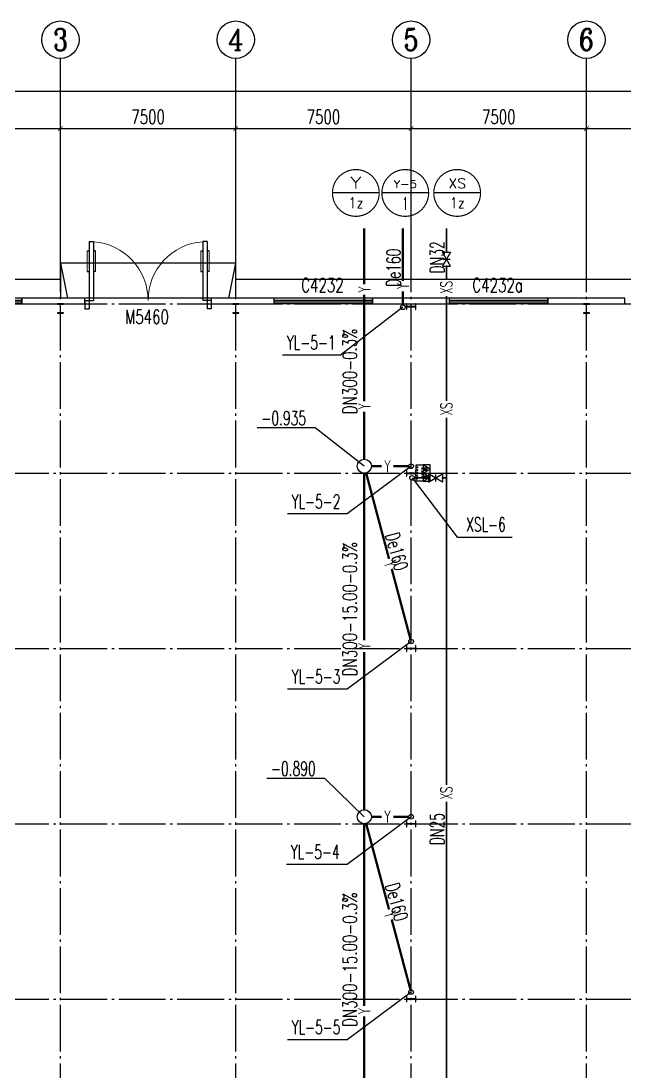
# Model space of a CAD drawing. Header units: millimetres. Extents: x 418304 to 847498, y 48187 to 111456.
# Drawn here: x 421509.82 to 421535.66, y 54741.4 to 54786.33 of the extents above; entities that cross this region are included whole.
import ezdxf
from ezdxf.enums import TextEntityAlignment as Align

# ---------------------------------------------------------------- set-up
doc = ezdxf.new("R2010")
doc.units = ezdxf.units.MM
doc.header["$LTSCALE"] = 1000
doc.linetypes.add('DOTE', pattern=[2.42, 2, -0.2, 0.02, -0.2])
for name, color, linetype in [('AXIS', 3, 'Continuous'), ('AXIS_TEXT', 7, 'Continuous'), ('COLUMN', 2, 'Continuous'), ('DIM_消防', 3, 'Continuous'), ('DIM_雨水', 3, 'Continuous'), ('DOTE', 8, 'DOTE'), ('EQUIP_消防', 7, 'Continuous'), ('PIPE-消防', 1, 'Continuous'), ('PIPE-雨水', 4, 'Continuous'), ('TEXT_消防', 7, 'Continuous'), ('TEXT_雨水', 7, 'Continuous'), ('TWT_LEAD', 3, 'Continuous'), ('TWT_TEXT', 7, 'Continuous'), ('VALVE_消防', 7, 'Continuous'), ('VPIPE-消防', 1, 'Continuous'), ('VPIPE-雨水', 4, 'Continuous'), ('WALL-PARAPET', 6, 'Continuous'), ('WELL_雨水', 4, 'Continuous'), ('WINDOW', 4, 'Continuous'), ('WINDOW_TEXT', 7, 'Continuous')]:
    doc.layers.add(name, color=color, linetype=linetype)
doc.styles.add('_TCH_AXIS', font='COMPLEX', dxfattribs={"bigfont": 'GBCBIG'})
doc.styles.add('_TCH_DIM', font='SIMPLEX', dxfattribs={"bigfont": 'GBCBIG'})
doc.styles.add('_TCH_DIM_T3', font='SIMPLEX', dxfattribs={"width": 0.705882, "bigfont": 'GBCBIG'})
doc.styles.add('_TCH_WINDOW', font='SIMPLEX', dxfattribs={"height": 3.5, "bigfont": 'GBCBIG'})
doc.styles.add('_TWT_CIRCLE', font='COMPLEX', dxfattribs={"width": 1.1, "height": 3, "bigfont": 'HZTXT'})
doc.styles.add('_TWT_PIPEDN', font='SIMPLEX', dxfattribs={"width": 0.8, "height": 3, "bigfont": 'HZTXT'})
doc.styles.add('_TWT_PIPETEXT', font='SIMPLEX', dxfattribs={"width": 0.8, "height": 3.5, "bigfont": 'HZTXT'})
doc.styles.add('_TWT_SERIAL', font='COMPLEX', dxfattribs={"width": 0.8, "height": 3, "bigfont": 'HZTXT'})
doc.styles.add('COMPLEX', font='COMPLEX')
doc.dimstyles.new('_TCH_ARCH&&200', dxfattribs={"dimtxt": 595, "dimasz": 200, "dimexe": 500, "dimexo": 600, "dimgap": 200, "dimtad": 1, "dimdec": 0, "dimzin": 0, "dimdsep": 46, "dimtxsty": '_TCH_DIM_T3', "dimblk": 'ARCHTICK', "dimcen": 0.09, "dimclrt": 7, "dimazin": 2, "dimtfac": 1, "dimtdec": 0, "dimtix": 1, "dimtmove": 2, "dimatfit": 3, "dimfxl": 0, "dimtolj": 1, "dimtzin": 0, "dimarcsym": 0})

# ---------------------------------------------------------------- blocks, each defined once
blk = doc.blocks.new('A$C797E1D2B')
at = {"layer": 'COLUMN'}
h = blk.add_hatch(color=256, dxfattribs=at)
h.paths.add_polyline_path([(125, 400), (250, 400), (250, 388), (130, 388), (130, 200), (125, 200)])
h.paths.add_polyline_path([(0, 400), (125, 400), (125, 200), (120, 200), (120, 388), (0, 388)])
h.paths.add_polyline_path([(0, 12), (120, 12), (120, 200), (125, 200), (125, 0), (0, 0)])
h.paths.add_polyline_path([(125, 200), (130, 200), (130, 12), (250, 12), (250, 0), (125, 0)])
blk.add_lwpolyline([(250, 0), (250, 12), (130, 12), (130, 388), (250, 388), (250, 400), (0, 400), (0, 388), (120, 388), (120, 12), (0, 12), (0, 0)], close=True, dxfattribs=at)
blk = doc.blocks.new('消防软管卷盘')
blk.add_lwpolyline([(4963954, 151899), (4963954, 150312), (4964641, 150312), (4964641, 151899)], close=True)
for points, const_width in [([(4964134, 151704), (4964482, 151704)], 1), ([(4964134, 151566), (4964482, 151566)], 1), ([(4964134, 151428), (4964482, 151428)], 1), ([(4964134, 151290), (4964482, 151290)], 1), ([(4964134, 151152), (4964482, 151152)], 1), ([(4964134, 151014), (4964482, 151014)], 0.1), ([(4964134, 150876), (4964482, 150876)], 1), ([(4964134, 150738), (4964482, 150738)], 1), ([(4964150, 150600), (4964499, 150600)], 1), ([(4964150, 150462), (4964499, 150462)], 1)]:
    blk.add_lwpolyline(points, dxfattribs=dict(const_width=const_width))
for centre, start, end in [((4964134, 151636), 90, 270), ((4964134, 151360), 90, 270), ((4964134, 151084), 90, 270), ((4964134, 150808), 90, 270), ((4964482, 151498), 270, 90), ((4964482, 151222), 270, 90), ((4964482, 150946), 270, 90), ((4964150, 150532), 90, 270), ((4964499, 150670), 270, 90)]:
    blk.add_arc(centre, 69, start, end)
blk = doc.blocks.new('$TwtSys$00000546')
h = blk.add_hatch()
h.set_pattern_fill('ANSI31', color=256, scale=200, style=0)
h.set_pattern_definition([(45, (-38543.802, -6670.83), (-17.67767, 17.67767), [])])
h.paths.add_polyline_path([(-65, 174), (65, 174), (65, 44), (-65, 44)])
for points in [[(0, 344), (-198, 0), (198, 0)], [(-65, 174), (65, 174), (65, 44), (-65, 44)]]:
    blk.add_lwpolyline(points, close=True)
blk = doc.blocks.new('92623')
blk.add_lwpolyline([(8910066, 83014), (8909273, 83014), (8909273, 82670), (8910066, 82670)], close=True)
at = {"xscale": -0.5, "yscale": 0.5, "zscale": 0.5, "rotation": 89.99999999998747}
blk.add_blockref('消防软管卷盘', (8985223, 2565334), dxfattribs=at)
at = {"layer": 'EQUIP_消防', "color": 8, "rotation": 180}
for p in [(8909471, 83014), (8909868, 83014)]:
    blk.add_blockref('$TwtSys$00000546', p, dxfattribs=at)
blk = doc.blocks.new('_AXISO')
blk.add_circle((0, 0), 0.5)
at = {"layer": 'AXIS_TEXT', "style": 'COMPLEX', "width": 1.041667}
blk.add_attdef('A', text='', height=0.56, dxfattribs=at).set_placement((-0.25, -0.28), (0.25, -0.28), align=Align.FIT)
blk = doc.blocks.new('_ArchTick')
at = {"color": 0, "linetype": 'ByBlock', "const_width": 0.15}
blk.add_lwpolyline([(-0.5, -0.5), (0.5, 0.5)], dxfattribs=at)
blk = doc.blocks.new('*D299')
at = {"layer": 'AXIS', "color": 0, "lineweight": -2}
for p, q in [((459738, 193554), (459738, 200054)), ((550218, 193554), (550218, 200054)), ((459738, 199554), (550218, 199554))]:
    blk.add_line(p, q, dxfattribs=at)
at = {"layer": 'Defpoints', "color": 0}
for p in [(550218, 199554), (459738, 192954), (550218, 192954)]:
    blk.add_point(p, dxfattribs=at)
at = {"layer": 'AXIS', "color": 0, "lineweight": -2, "xscale": 200, "yscale": 200, "zscale": 200, "rotation": 180}
blk.add_blockref('_ArchTick', (459738, 199554), dxfattribs=at)
at = {"layer": 'AXIS', "color": 0, "lineweight": -2, "xscale": 200, "yscale": 200, "zscale": 200}
blk.add_blockref('_ArchTick', (550218, 199554), dxfattribs=at)
at = {"layer": 'AXIS', "color": 7, "insert": (504978, 200051), "char_height": 595, "attachment_point": 5, "style": '_TCH_DIM_T3'}
blk.add_mtext('\\A1;90480', dxfattribs=at)
blk = doc.blocks.new('*D304')
at = {"layer": 'AXIS', "color": 0, "lineweight": -2}
for p, q in [((467478, 193554), (467478, 198454)), ((474978, 193554), (474978, 198454)), ((467478, 197954), (474978, 197954))]:
    blk.add_line(p, q, dxfattribs=at)
at = {"layer": 'Defpoints', "color": 0}
for p in [(474978, 197954), (467478, 192954), (474978, 192954)]:
    blk.add_point(p, dxfattribs=at)
at = {"layer": 'AXIS', "color": 0, "lineweight": -2, "xscale": 200, "yscale": 200, "zscale": 200, "rotation": 180}
blk.add_blockref('_ArchTick', (467478, 197954), dxfattribs=at)
at = {"layer": 'AXIS', "color": 0, "lineweight": -2, "xscale": 200, "yscale": 200, "zscale": 200}
blk.add_blockref('_ArchTick', (474978, 197954), dxfattribs=at)
at = {"layer": 'AXIS', "color": 7, "insert": (471228, 198451), "char_height": 595, "attachment_point": 5, "style": '_TCH_DIM_T3'}
blk.add_mtext('\\A1;7500', dxfattribs=at)
blk = doc.blocks.new('*D305')
at = {"layer": 'AXIS', "color": 0, "lineweight": -2}
for p, q in [((474978, 193554), (474978, 198454)), ((482478, 193554), (482478, 198454)), ((474978, 197954), (482478, 197954))]:
    blk.add_line(p, q, dxfattribs=at)
at = {"layer": 'Defpoints', "color": 0}
for p in [(482478, 197954), (474978, 192954), (482478, 192954)]:
    blk.add_point(p, dxfattribs=at)
at = {"layer": 'AXIS', "color": 0, "lineweight": -2, "xscale": 200, "yscale": 200, "zscale": 200, "rotation": 180}
blk.add_blockref('_ArchTick', (474978, 197954), dxfattribs=at)
at = {"layer": 'AXIS', "color": 0, "lineweight": -2, "xscale": 200, "yscale": 200, "zscale": 200}
blk.add_blockref('_ArchTick', (482478, 197954), dxfattribs=at)
at = {"layer": 'AXIS', "color": 7, "insert": (478728, 198451), "char_height": 595, "attachment_point": 5, "style": '_TCH_DIM_T3'}
blk.add_mtext('\\A1;7500', dxfattribs=at)
blk = doc.blocks.new('*D306')
at = {"layer": 'AXIS', "color": 0, "lineweight": -2}
for p, q in [((482478, 193554), (482478, 198454)), ((489978, 193554), (489978, 198454)), ((482478, 197954), (489978, 197954))]:
    blk.add_line(p, q, dxfattribs=at)
at = {"layer": 'Defpoints', "color": 0}
for p in [(489978, 197954), (482478, 192954), (489978, 192954)]:
    blk.add_point(p, dxfattribs=at)
at = {"layer": 'AXIS', "color": 0, "lineweight": -2, "xscale": 200, "yscale": 200, "zscale": 200, "rotation": 180}
blk.add_blockref('_ArchTick', (482478, 197954), dxfattribs=at)
at = {"layer": 'AXIS', "color": 0, "lineweight": -2, "xscale": 200, "yscale": 200, "zscale": 200}
blk.add_blockref('_ArchTick', (489978, 197954), dxfattribs=at)
at = {"layer": 'AXIS', "color": 7, "insert": (486228, 198451), "char_height": 595, "attachment_point": 5, "style": '_TCH_DIM_T3'}
blk.add_mtext('\\A1;7500', dxfattribs=at)
blk = doc.blocks.new('*D307')
at = {"layer": 'AXIS', "color": 0, "lineweight": -2}
for p, q in [((489978, 193554), (489978, 198454)), ((497478, 193554), (497478, 198454)), ((489978, 197954), (497478, 197954))]:
    blk.add_line(p, q, dxfattribs=at)
at = {"layer": 'Defpoints', "color": 0}
for p in [(497478, 197954), (489978, 192954), (497478, 192954)]:
    blk.add_point(p, dxfattribs=at)
at = {"layer": 'AXIS', "color": 0, "lineweight": -2, "xscale": 200, "yscale": 200, "zscale": 200, "rotation": 180}
blk.add_blockref('_ArchTick', (489978, 197954), dxfattribs=at)
at = {"layer": 'AXIS', "color": 0, "lineweight": -2, "xscale": 200, "yscale": 200, "zscale": 200}
blk.add_blockref('_ArchTick', (497478, 197954), dxfattribs=at)
at = {"layer": 'AXIS', "color": 7, "insert": (493728, 198451), "char_height": 595, "attachment_point": 5, "style": '_TCH_DIM_T3'}
blk.add_mtext('\\A1;7500', dxfattribs=at)
blk = doc.blocks.new('*D308')
at = {"layer": 'AXIS', "color": 0, "lineweight": -2}
for p, q in [((497478, 193554), (497478, 198454)), ((504978, 193554), (504978, 198454)), ((497478, 197954), (504978, 197954))]:
    blk.add_line(p, q, dxfattribs=at)
at = {"layer": 'Defpoints', "color": 0}
for p in [(504978, 197954), (497478, 192954), (504978, 192954)]:
    blk.add_point(p, dxfattribs=at)
at = {"layer": 'AXIS', "color": 0, "lineweight": -2, "xscale": 200, "yscale": 200, "zscale": 200, "rotation": 180}
blk.add_blockref('_ArchTick', (497478, 197954), dxfattribs=at)
at = {"layer": 'AXIS', "color": 0, "lineweight": -2, "xscale": 200, "yscale": 200, "zscale": 200}
blk.add_blockref('_ArchTick', (504978, 197954), dxfattribs=at)
at = {"layer": 'AXIS', "color": 7, "insert": (501228, 198451), "char_height": 595, "attachment_point": 5, "style": '_TCH_DIM_T3'}
blk.add_mtext('\\A1;7500', dxfattribs=at)
blk = doc.blocks.new('$DorLib2D$00000011')
for p, q in [((-0.4667, 0.4709), (-0.4667, -0.0625)), ((-0.4667, 0.4709), (-0.4333, 0.4709)), ((-0.4333, 0.4709), (-0.4333, 0.0042)), ((0.4333, 0.4709), (0.4333, 0.0042)), ((0.4667, 0.4709), (0.4333, 0.4709)), ((0.4667, 0.4709), (0.4667, -0.0625)), ((-0.4833, 0.3962), (-0.4667, 0.3962)), ((-0.4167, 0.3962), (-0.4333, 0.3962)), ((0.4167, 0.3962), (0.4333, 0.3962)), ((0.4833, 0.3962), (0.4667, 0.3962)), ((-0.4833, 0.2346), (-0.4667, 0.2346)), ((-0.4167, 0.2346), (-0.4333, 0.2346)), ((0.4167, 0.2346), (0.4333, 0.2346)), ((0.4833, 0.2346), (0.4667, 0.2346)), ((-0.5, 0.0042), (-0.4333, 0.0042)), ((-0.5, 0.0042), (-0.5, -0.0625)), ((0.5, 0.0042), (0.4333, 0.0042)), ((0.5, 0.0042), (0.5, -0.0625)), ((-0.5, -0.0625), (-0.4667, -0.0625)), ((0.5, -0.0625), (0.4667, -0.0625))]:
    blk.add_line(p, q)
at = {"lineweight": 13}
for p, q in [((-0.4833, 0.3962), (-0.4833, 0.2346)), ((-0.4167, 0.3962), (-0.4167, 0.2346)), ((0.4167, 0.3962), (0.4167, 0.2346)), ((0.4833, 0.3962), (0.4833, 0.2346))]:
    blk.add_line(p, q, dxfattribs=at)
for centre, start, end in [((-0.4667, 0.0042), 0, 85.90396), ((0.4667, 0.0042), 94.09604, 180)]:
    blk.add_arc(centre, 0.4667, start, end, dxfattribs=at)
blk = doc.blocks.new('$TCHSYS$WIN2D')
for p, q in [((-0.5, 0.5), (0.5, 0.5)), ((-0.5, 0.5), (-0.5, -0.5)), ((0.5, 0.5), (0.5, -0.5)), ((0.5, 0.167), (-0.5, 0.167)), ((0.5, -0.167), (-0.5, -0.167)), ((-0.5, -0.5), (0.5, -0.5))]:
    blk.add_line(p, q)
blk = doc.blocks.new('$TwtSys$00000187')
blk.add_circle((0, 0, 0), 0.5)
blk = doc.blocks.new('$VALVE$00000296')
for points in [[(-125, 72), (-125, -72), (125, 72), (125, -72), (-125, 72)], [(0, 60), (0, -64)]]:
    blk.add_lwpolyline(points)
for p in [(-125, 0), (125, 0)]:
    blk.add_point(p)
blk = doc.blocks.new('234255')
at = {"color": 8, "ltscale": 0.5}
for p, q in [((474978.1, 192193.9), (475278.1, 190693.9)), ((482178.1, 190693.9), (482478.1, 192193.9))]:
    blk.add_line(p, q, dxfattribs=at)
for points in [[(482478.1, 190693.9), (482478.1, 192193.9), (474978.1, 192193.9), (474978.1, 190693.9)], [(474978.1, 191493.9), (458938.1, 191493.9), (458938.1, 168203.9)], [(504978.1, 191493.9), (482478.1, 191493.9)]]:
    blk.add_lwpolyline(points, dxfattribs=at)
at = {"layer": 'AXIS'}
for p, q in [((474978.1, 192953.9), (474978.1, 200953.9)), ((482478.1, 192953.9), (482478.1, 200953.9)), ((489978.1, 192953.9), (489978.1, 200953.9)), ((497478.1, 192953.9), (497478.1, 200953.9))]:
    blk.add_line(p, q, dxfattribs=at)
at = {"layer": 'DIM_消防'}
for p, q in [((488614.7, 195196.2), (486614.7, 195196.2)), ((490728.8, 195196.2), (488728.8, 195196.2)), ((492949.7, 195196.2), (490949.7, 195196.2)), ((490019, 183000.9), (491943.3, 180466.1)), ((491943.3, 180466.1), (494306.5, 180466.1))]:
    blk.add_line(p, q, dxfattribs=at)
at = {"layer": 'DIM_消防', "const_width": 50}
for points in [[(488614.7, 195196.2, 1), (486614.7, 195196.2, 1)], [(490728.8, 195196.2, 1), (488728.8, 195196.2, 1)], [(492949.7, 195196.2, 1), (490949.7, 195196.2, 1)]]:
    blk.add_lwpolyline(points, format="xyb", close=True, dxfattribs=at)
at = {"layer": 'DIM_雨水'}
for p, q in [((489627.7, 190303.9), (486952.4, 188260.2)), ((486952.4, 188260.2), (484482.1, 188260.2)), ((489978.1, 183503.9, 3000), (487247.7, 181460.2)), ((487247.7, 181460.2), (484687.6, 181460.2)), ((489978.1, 176003.9, 3000), (487247.7, 173960.2)), ((487247.7, 173960.2), (484687.6, 173960.2)), ((489978.1, 168503.9, 3000), (487247.7, 166460.2)), ((487247.7, 166460.2), (484651.6, 166460.2)), ((489978.1, 161003.9, 3000), (487247.7, 158960.2)), ((487247.7, 158960.2), (484687.6, 158960.2))]:
    blk.add_line(p, q, dxfattribs=at)
at = {"layer": 'DOTE'}
for p, q in [((474978.1, 60953.9), (474978.1, 192953.9)), ((482478.1, 60953.9), (482478.1, 192953.9)), ((489978.1, 60953.9), (489978.1, 192953.9)), ((497478.1, 60953.9), (497478.1, 192953.9)), ((457478.1, 190453.9), (552478.1, 190453.9)), ((457478.1, 183203.9), (552478.1, 183203.9)), ((457478.1, 175703.9), (552478.1, 175703.9)), ((457478.1, 168203.9), (552478.1, 168203.9)), ((457478.1, 160703.9), (552478.1, 160703.9))]:
    blk.add_line(p, q, dxfattribs=at)
at = {"layer": 'PIPE-消防', "linetype": 'Continuous', "const_width": 70}
for points in [[(491491.3, 192659.1), (491491.3, 193681.4)], [(491491.3, 191498.3), (491491.3, 192059.1)], [(491491.3, 186297), (491491.3, 190780.2)], [(491491.3, 183000.9), (491491.3, 185578.9)], [(490119, 183000.9), (490728.4, 183000.9)], [(491328.4, 183000.9), (491491.3, 183000.9)], [(491491.3, 169865.1), (491491.3, 183000.9)], [(491491.3, 153000.9), (491491.3, 169147)]]:
    blk.add_lwpolyline(points, dxfattribs=at)
at = {"layer": 'PIPE-雨水', "linetype": 'Continuous', "const_width": 100}
for points in [[(487978.1, 191284.3), (487978.1, 193681.4)], [(489627.7, 191434.1), (489627.7, 193681.4)], [(489627.7, 190403.9), (489627.7, 190990.2)], [(487978.1, 186283.2), (487978.1, 190840.5)], [(487978.1, 183803.9), (487978.1, 185839.4)], [(487978.1, 176050.6), (487978.1, 183203.9)], [(488055.4, 183214), (489036, 179536.7)], [(489150.4, 179107.9), (489952.3, 176100.5)], [(487978.1, 168803.9), (487978.1, 175561.1)], [(487978.1, 160405.8), (487978.1, 168203.9)], [(488055.4, 168214), (489036, 164536.7)], [(489150.4, 164107.9), (489952.3, 161100.5)], [(487978.1, 153803.9), (487978.1, 159962)]]:
    blk.add_lwpolyline(points, dxfattribs=at)
at = {"layer": 'PIPE-雨水', "linetype": 'Continuous', "ltscale": 2, "const_width": 100}
for points in [[(488725.8, 183503.9), (488278.1, 183503.9)], [(489878.1, 183503.9), (489215.3, 183503.9)], [(488725.8, 168503.9), (488278.1, 168503.9)], [(489878.1, 168503.9), (489215.3, 168503.9)]]:
    blk.add_lwpolyline(points, dxfattribs=at)
at = {"layer": 'TWT_LEAD'}
for p, q in [((485876.6, 185142.5), (483394.7, 185142.5)), ((487978.1, 183503.9), (485876.6, 185142.5)), ((486286.5, 170142.5), (483804.6, 170142.5)), ((487978.1, 168503.9), (486286.5, 170142.5))]:
    blk.add_line(p, q, dxfattribs=at)
at = {"layer": 'VPIPE-消防', "linetype": 'Continuous'}
blk.add_circle((490019, 183000.9), 100, dxfattribs=at)
at = {"layer": 'VPIPE-雨水', "linetype": 'Continuous'}
for centre in [(489627.7, 190303.9), (489978.1, 183503.9), (489978.1, 176003.9), (489978.1, 168503.9), (489978.1, 161003.9)]:
    blk.add_circle(centre, 100, dxfattribs=at)
at = {"layer": 'WALL-PARAPET'}
for p, q in [((476028.1, 190693.9), (473328.1, 190693.9)), ((473328.1, 190693.9), (473328.1, 190453.9)), ((476028.1, 190453.9), (476028.1, 190693.9)), ((484128.1, 190693.9), (481428.1, 190693.9)), ((481428.1, 190693.9), (481428.1, 190453.9)), ((484128.1, 190453.9), (484128.1, 190693.9)), ((491628.1, 190693.9), (488328.1, 190693.9)), ((488328.1, 190693.9), (488328.1, 190453.9)), ((491628.1, 190453.9), (491628.1, 190693.9)), ((499128.1, 190693.9), (495828.1, 190693.9)), ((495828.1, 190693.9), (495828.1, 190453.9)), ((499128.1, 190453.9), (499128.1, 190693.9)), ((473328.1, 190453.9), (476028.1, 190453.9)), ((481428.1, 190453.9), (484128.1, 190453.9)), ((488328.1, 190453.9), (491628.1, 190453.9)), ((495828.1, 190453.9), (499128.1, 190453.9))]:
    blk.add_line(p, q, dxfattribs=at)
at = {"layer": 'WINDOW'}
blk.add_line((481428.1, 190693.9), (476028.1, 190693.9), dxfattribs=at)
for p, rotation in [((475103.1, 190453.9), 180), ((482603.1, 190453.9), 180), ((489778.1, 190453.9), 270), ((497603.1, 190453.9), 180), ((489778.1, 183328.9), 270), ((489778.1, 175828.9), 270), ((489778.1, 168328.9), 270), ((489778.1, 160828.9), 270)]:
    blk.add_blockref('A$C797E1D2B', p, dxfattribs=dict(rotation=rotation))
at = {"xscale": 0.882, "yscale": 0.882, "zscale": 0.882, "rotation": 90}
blk.add_blockref('92623', (563711.2, -7675119.4), dxfattribs=at)
at = {"layer": 'AXIS'}
ref = blk.add_blockref('_AXISO', (474978.1, 201753.9), dxfattribs=dict(at, xscale=1600, yscale=1600, zscale=1600))
ref.add_attrib('A', '3', dxfattribs={"layer": 'AXIS_TEXT', "height": 931.9, "style": '_TCH_AXIS'}).set_placement((474667.5, 201287.9), (475288.7, 201287.9), align=Align.FIT)
ref = blk.add_blockref('_AXISO', (482478.1, 201753.9), dxfattribs=dict(at, xscale=1600, yscale=1600, zscale=1600))
ref.add_attrib('A', '4', dxfattribs={"layer": 'AXIS_TEXT', "height": 890.9, "style": '_TCH_AXIS'}).set_placement((482138.7, 201308.4), (482817.5, 201308.4), align=Align.FIT)
ref = blk.add_blockref('_AXISO', (489978.1, 201753.9), dxfattribs=dict(at, xscale=1600, yscale=1600, zscale=1600))
ref.add_attrib('A', '5', dxfattribs={"layer": 'AXIS_TEXT', "height": 931.9, "style": '_TCH_AXIS'}).set_placement((489667.5, 201287.9), (490288.7, 201287.9), align=Align.FIT)
ref = blk.add_blockref('_AXISO', (497478.1, 201753.9), dxfattribs=dict(at, xscale=1600, yscale=1600, zscale=1600))
ref.add_attrib('A', '6', dxfattribs={"layer": 'AXIS_TEXT', "height": 931.9, "style": '_TCH_AXIS'}).set_placement((497167.5, 201287.9), (497788.7, 201287.9), align=Align.FIT)
at = {"layer": 'VALVE_消防', "xscale": 2.4, "yscale": 2.4, "zscale": 2.4, "rotation": 90}
blk.add_blockref('$VALVE$00000296', (491491.3, 192359.1), dxfattribs=at)
at = {"layer": 'VALVE_消防', "xscale": 2.4, "yscale": 2.4, "zscale": 2.4}
blk.add_blockref('$VALVE$00000296', (491028.4, 183000.9), dxfattribs=at)
at = {"layer": 'WELL_雨水', "xscale": 600, "yscale": 600, "zscale": 600, "rotation": 270}
for p in [(487978.1, 183503.9), (487978.1, 168503.9)]:
    blk.add_blockref('$TwtSys$00000187', p, dxfattribs=at)
at = {"layer": 'WINDOW'}
ref = blk.add_blockref('$DorLib2D$00000011', (478728.1, 190573.9), dxfattribs=dict(at, xscale=-5400, yscale=-5400, zscale=-5400, rotation=180))
ref.add_attrib('A', 'M5460', (477748.1, 189596.6), dxfattribs={"layer": 'WINDOW_TEXT', "height": 595, "style": '_TCH_WINDOW', "width": 0.705882})
ref = blk.add_blockref('$TCHSYS$WIN2D', (471228.1, 190573.9), dxfattribs=dict(at, xscale=4200, yscale=240, zscale=4200, rotation=180))
ref.add_attrib('A', 'C4232a', (470098.1, 190956.2), dxfattribs={"layer": 'WINDOW_TEXT', "height": 595, "style": '_TCH_WINDOW', "width": 0.705882})
ref = blk.add_blockref('$TCHSYS$WIN2D', (486228.1, 190573.9), dxfattribs=dict(at, xscale=4200, yscale=240, zscale=4200, rotation=180))
ref.add_attrib('A', 'C4232', (485278.1, 190956.2), dxfattribs={"layer": 'WINDOW_TEXT', "height": 595, "style": '_TCH_WINDOW', "width": 0.705882})
ref = blk.add_blockref('$TCHSYS$WIN2D', (493728.1, 190573.9), dxfattribs=dict(at, xscale=4200, yscale=240, zscale=4200, rotation=180))
ref.add_attrib('A', 'C4232a', (492598.1, 190956.2), dxfattribs={"layer": 'WINDOW_TEXT', "height": 595, "style": '_TCH_WINDOW', "width": 0.705882})
at = {"layer": 'DIM_消防', "color": 7, "style": '_TWT_CIRCLE'}
for s, height, p, p2 in [('Y', 497, (487367.4, 195384.9), (487862, 195384.9)), ('Y-5', 309.33, (489234.6, 195420.2), (490223, 195420.2)), ('XS', 423.95, (491572.2, 195397), (492327.2, 195397)), ('1z', 458.82, (487290.2, 194542.5), (487939.1, 194542.5)), ('1', 533.3, (489603.1, 194479.3), (489854.5, 194479.3)), ('1z', 458.82, (491625.3, 194542.5), (492274.2, 194542.5))]:
    blk.add_text(s, height=height, dxfattribs=at).set_placement(p, p2, align=Align.FIT)
at = {"layer": 'TEXT_消防', "linetype": 'Continuous', "style": '_TWT_PIPEDN', "width": 0.64}
for s, p in [('DN32', (491391.3, 191757.2)), ('DN25', (491391.3, 167296.9))]:
    blk.add_text(s, height=600, rotation=90, dxfattribs=at).set_placement(p)
at = {"layer": 'TEXT_消防', "style": '_TWT_PIPETEXT', "width": 0.64}
for p in [(491741.3, 190880.2), (491741.3, 185678.9), (491741.3, 169247)]:
    blk.add_text('XS', height=500, rotation=90, dxfattribs=at).set_placement(p)
at = {"layer": 'TEXT_雨水', "linetype": 'Continuous', "style": '_TWT_PIPEDN', "width": 0.64}
for rotation, p in [(90, (489527.7, 191178.9)), (284.93142, (488865.1, 180565.9)), (284.93142, (488865.1, 165565.9))]:
    blk.add_text('De160', height=600, rotation=rotation, dxfattribs=at).set_placement(p)
at = {"layer": 'TEXT_雨水', "style": '_TWT_PIPETEXT', "width": 0.64}
for rotation, p in [(90, (488228.1, 190940.5)), (90, (489877.7, 191090.2)), (90, (488228.1, 185939.4)), (284.93142, (488820.2, 179375.7)), (90, (488228.1, 175683.9)), (284.93142, (488820.2, 164375.7)), (90, (488228.1, 160062))]:
    blk.add_text('Y', height=500, rotation=rotation, dxfattribs=at).set_placement(p)
for p in [(488848.6, 183253.9), (488848.6, 168253.9)]:
    blk.add_text('Y', height=500, dxfattribs=at).set_placement(p)
at = {"layer": 'TWT_TEXT', "style": '_TCH_DIM', "width": 0.705882}
for s, p in [('DN300-0.3%', (487656.2, 185731.4)), ('DN300-15.00-0.3%', (487656.2, 174515.8)), ('DN300-15.00-0.3%', (487656.2, 159515.8))]:
    blk.add_text(s, height=595, rotation=90, dxfattribs=at).set_placement(p)
at = {"layer": 'TWT_TEXT', "style": '_TWT_SERIAL', "width": 0.64}
for s, p in [('YL-5-1', (484662.1, 188500.2)), ('-0.935', (483574.7, 185262.5)), ('YL-5-2', (484867.6, 181700.2)), ('XSL-6', (492334.5, 180706.1)), ('YL-5-3', (484867.6, 174200.2)), ('-0.890', (483984.6, 170262.5)), ('YL-5-4', (484831.6, 166700.2)), ('YL-5-5', (484867.6, 159200.2))]:
    blk.add_text(s, height=600, dxfattribs=at).set_placement(p)
at = {"layer": 'AXIS'}
for p1, p2, distance, text, picture, middle in [((459738.1, 192953.9), (550218.1, 192953.9), 6600, '90480', '*D299', (504978.1, 200051.4)), ((467478.1, 192953.9), (474978.1, 192953.9), 5000, '7500', '*D304', (471228.1, 198451.4)), ((474978.1, 192953.9), (482478.1, 192953.9), 5000, '7500', '*D305', (478728.1, 198451.4)), ((482478.1, 192953.9), (489978.1, 192953.9), 5000, '7500', '*D306', (486228.1, 198451.4)), ((489978.1, 192953.9), (497478.1, 192953.9), 5000, '7500', '*D307', (493728.1, 198451.4)), ((497478.1, 192953.9), (504978.1, 192953.9), 5000, '7500', '*D308', (501228.1, 198451.4))]:
    dim = blk.add_aligned_dim(p1=p1, p2=p2, distance=distance, text=text, dimstyle='_TCH_ARCH&&200', dxfattribs=at)
    dim.commit()
    dim.dimension.update_dxf_attribs({"geometry": picture, "text_midpoint": middle})

msp = doc.modelspace()

# ---------------------------------------------------------------- block references
at = {"xscale": 0.001, "yscale": 0.001, "zscale": 0.001}
msp.add_blockref('234255', (421036.532, 54583.777), dxfattribs=at)

doc.saveas('drawing.dxf')
